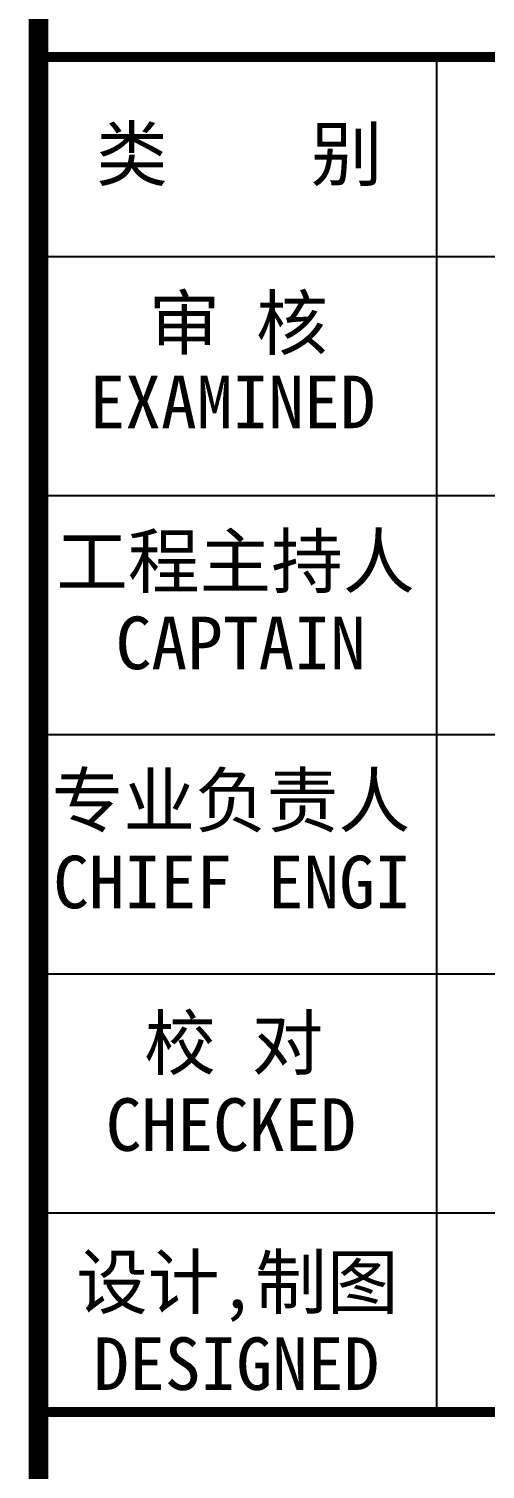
# Model space of a CAD drawing. Extents: x 69728788 to 149766163, y 20718153 to 43663798.
# Drawn here: x 74935196 to 74937708, y 21117074 to 21124994 of the extents above; entities that cross this region are included whole.
import ezdxf

# ---------------------------------------------------------------- set-up
doc = ezdxf.new("R2010")
doc.units = 0
doc.header["$LTSCALE"] = 1000
doc.header["$MEASUREMENT"] = 0
doc.layers.add('图框', color=253, linetype='CONTINUOUS')
doc.styles.add('STYLE-黑体', font='simhei.ttf')

msp = doc.modelspace()

# ---------------------------------------------------------------- linework, layer by layer
at = {"layer": '图框', "color": 0}
for p, q in [((74935250.7, 21123742.7), (74941860.8, 21123742.7)), ((74935250.7, 21123742.7), (74941860.8, 21123742.7)), ((74935250.7, 21122428), (74941860.8, 21122428)), ((74935250.7, 21121113.3), (74941860.8, 21121113.3)), ((74935250.7, 21119798.5), (74941860.8, 21119798.5)), ((74935250.7, 21118483.8), (74941860.8, 21118483.8))]:
    msp.add_line(p, q, dxfattribs=at)
at = {"layer": '图框', "color": 4, "const_width": 108.4}
msp.add_lwpolyline([(74935250.7, 21134464.9), (74935250.7, 21090464.9)], dxfattribs=at)
at = {"layer": '图框', "color": 0, "const_width": 55}
msp.add_lwpolyline([(74935250.7, 21124838.3), (74941860.8, 21124838.3), (74941860.8, 21113663.2), (74935250.7, 21113663.2)], close=True, dxfattribs=at)
at = {"layer": '图框', "color": 0}
for points in [[(74937441.9, 21123742.7), (74937441.9, 21124838.3)], [(74937441.9, 21117388.2), (74937441.9, 21123742.7)]]:
    msp.add_lwpolyline(points, dxfattribs=at)
at = {"layer": '图框', "color": 0, "const_width": 55}
msp.add_lwpolyline([(74935250.7, 21117388.2), (74941860.8, 21117388.2)], dxfattribs=at)

# ---------------------------------------------------------------- texts
at = {"layer": '图框', "color": 0, "style": 'STYLE-黑体'}
for s, p in [('类    别 ', (74935566.6, 21124161.6)), ('审 核', (74935855.7, 21123232.4)), ('EXAMINED ', (74935530.4, 21122798)), ('工程主持人', (74935346.8, 21121922.1)), ('CAPTAIN', (74935674, 21121472.8)), ('专业负责人', (74935322.2, 21120607.3)), ('CHIEF ENGI', (74935330.7, 21120158.1)), ('校 对', (74935831.1, 21119273.4)), ('CHECKED  ', (74935620.1, 21118824.2)), ('设计,制图', (74935456.8, 21117958.7)), ('DESIGNED ', (74935551.4, 21117509.5))]:
    msp.add_text(s, height=289.24, dxfattribs=at).set_placement(p)

doc.saveas('drawing.dxf')
